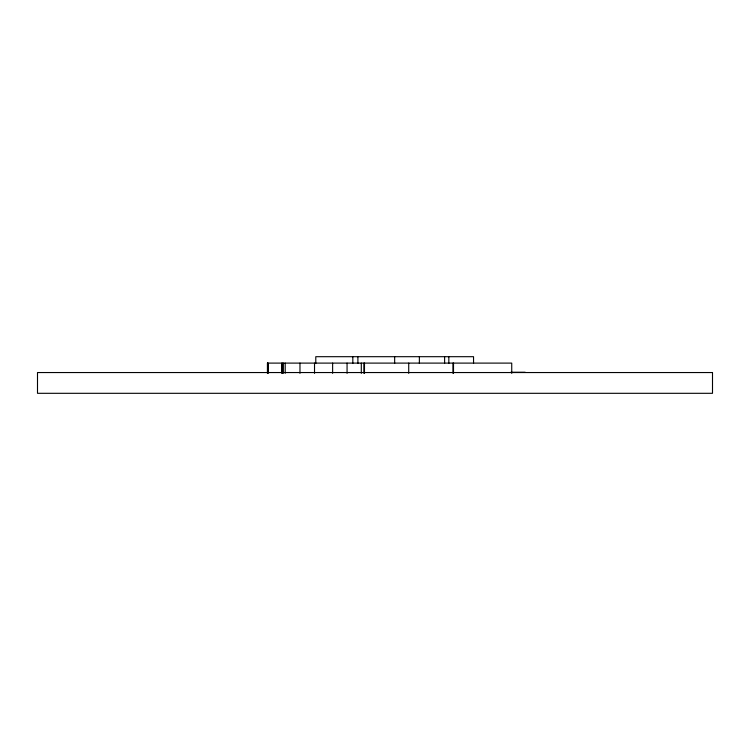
<?xml version="1.0" encoding="UTF-8"?>
<svg xmlns="http://www.w3.org/2000/svg" width="750" height="750" viewBox="0 0 750 750"><rect width="100%" height="100%" fill="white"/><g stroke="black" fill="none" stroke-linecap="round" stroke-linejoin="round"><path stroke-width="1.12" d="M510.853 372.244L525.178 372.244M315.797 363.356L315.787 356.691L473.541 356.691L473.541 363.356M511.734 373.331L511.734 363.103L267.422 363.103L267.422 373.331M453.506 363.103L453.506 373.331M452.972 363.103L452.972 373.331M448.828 356.691L448.828 363.356M444.609 356.691L444.609 363.356M419.372 356.691L419.372 363.356M408.722 363.103L408.722 373.331M394.659 356.691L394.659 363.356M364.481 363.103L364.481 373.331M363.928 363.103L363.928 373.331M361.303 363.103L361.303 373.331M357.9 356.691L357.9 363.356M352.819 356.691L352.819 363.356M347.062 363.103L347.062 373.331M332.625 363.103L332.625 373.331M314.522 363.103L314.522 373.331M299.972 363.103L299.972 373.331M285.197 363.103L285.197 373.331M283.359 363.103L283.359 373.331M282.234 363.103L282.234 373.331M281.859 363.103L281.859 373.331M267.975 363.103L267.975 373.331M267.891 363.103L267.891 373.331M267.572 363.103L267.572 373.331M712.5 372.544L37.5 372.544L37.5 393.309L712.5 393.309L712.5 372.544"/></g></svg>
